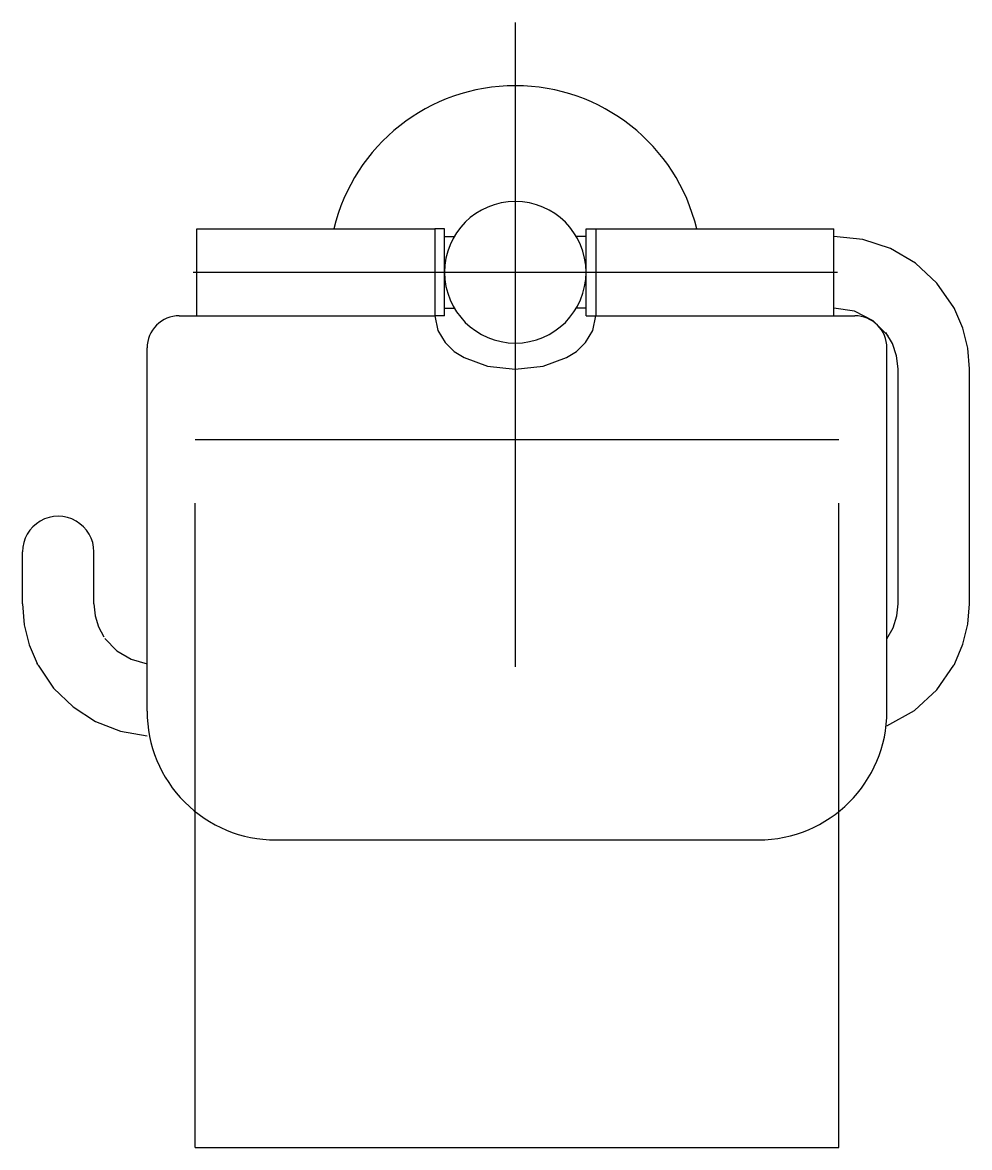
# Model space of a CAD drawing. Extents: x -420.46 to -420.313, y 0.297 to 0.472.
import ezdxf

# ---------------------------------------------------------------- set-up
doc = ezdxf.new("R2010")
doc.units = 0
doc.header["$LTSCALE"] = 0.2
doc.header["$MEASUREMENT"] = 0
for name, pattern in [('AXES', [0.54, 0.3, -0.08, 0.08, -0.08]), ('CACHE', [0.24, 0.12, -0.12]), ('CONTINU', [0])]:
    doc.linetypes.add(name, pattern=pattern)
doc.layers.get('0').update_dxf_attribs({"linetype": 'CONTINUOUS'})
doc.layers.add('DECA_EIXOS', color=5, linetype='AXES')

msp = doc.modelspace()

# ---------------------------------------------------------------- linework, layer by layer
at = {"linetype": 'CONTINU'}
for points in [[(-420.3554, 0.43981, 0.788621), (-420.41172, 0.43981)], [(-420.38356, 0.44405, 1), (-420.38356, 0.42208)], [(-420.38356, 0.42208, 1), (-420.38356, 0.44405)], [(-420.43572, 0.42631, 0.414214), (-420.44072, 0.42132)], [(-420.32587, 0.42132, 0.414213), (-420.33087, 0.42631)], [(-420.31535, 0.4273, 0.267973), (-420.3155, 0.42758)], [(-420.44897, 0.38966, 1.000034), (-420.46006, 0.38966)], [(-420.45761, 0.37208, -0.266892), (-420.45776, 0.37236)], [(-420.3155, 0.37208, 0.26688), (-420.31535, 0.37236)], [(-420.44072, 0.36496, 0.414214), (-420.42075, 0.34498)], [(-420.34585, 0.34498, 0.414213), (-420.32587, 0.36496)]]:
    msp.add_lwpolyline(points, format="xyb", dxfattribs=at)
for points in [[(-420.43299, 0.43981), (-420.39604, 0.43981)], [(-420.43299, 0.42631), (-420.43299, 0.43981)], [(-420.39455, 0.43981), (-420.39604, 0.43981)], [(-420.39604, 0.43981), (-420.39604, 0.42631)], [(-420.39455, 0.43308), (-420.39455, 0.43981)], [(-420.39455, 0.43861), (-420.39305, 0.43861)], [(-420.37258, 0.43861), (-420.37408, 0.43861)], [(-420.37258, 0.43981), (-420.37108, 0.43981)], [(-420.37258, 0.43306), (-420.37258, 0.43981)], [(-420.37108, 0.43981), (-420.37108, 0.42631)], [(-420.37108, 0.43981), (-420.33413, 0.43981)], [(-420.33413, 0.42631), (-420.33413, 0.43981)], [(-420.3155, 0.42758), (-420.31812, 0.43139), (-420.32145, 0.43447), (-420.32534, 0.43673), (-420.32962, 0.43813), (-420.33413, 0.43861)], [(-420.39455, 0.42631), (-420.39455, 0.43308)], [(-420.37258, 0.42631), (-420.37258, 0.43306)], [(-420.43572, 0.42631), (-420.39604, 0.42631)], [(-420.39604, 0.42631), (-420.39559, 0.42401), (-420.39447, 0.42215), (-420.39304, 0.42079), (-420.39149, 0.41982)], [(-420.39455, 0.42631), (-420.39604, 0.42631)], [(-420.39455, 0.42752), (-420.39304, 0.42752)], [(-420.37563, 0.41982), (-420.37408, 0.42079), (-420.37265, 0.42215), (-420.37153, 0.42401), (-420.37108, 0.42631)], [(-420.37258, 0.42752), (-420.37408, 0.42752)], [(-420.37258, 0.42631), (-420.37108, 0.42631)], [(-420.37108, 0.42631), (-420.33087, 0.42631)], [(-420.32567, 0.42319), (-420.328, 0.42555), (-420.33091, 0.42702), (-420.33413, 0.42752)], [(-420.31306, 0.41806), (-420.31333, 0.42131), (-420.31411, 0.42441), (-420.31535, 0.4273)], [(-420.32414, 0.41806), (-420.32437, 0.42011), (-420.32502, 0.42202), (-420.32605, 0.42373)], [(-420.44072, 0.36496), (-420.44072, 0.42132)], [(-420.32587, 0.36496), (-420.32587, 0.42132)], [(-420.39149, 0.41982), (-420.38787, 0.41852), (-420.38356, 0.41805), (-420.37925, 0.41852), (-420.37563, 0.41982)], [(-420.32414, 0.3816), (-420.32414, 0.41806)], [(-420.31306, 0.3816), (-420.31306, 0.41806)], [(-420.46006, 0.3816), (-420.46006, 0.38966)], [(-420.44897, 0.3816), (-420.44897, 0.38966)], [(-420.46006, 0.3816), (-420.45979, 0.37836), (-420.45901, 0.37526), (-420.45776, 0.37236)], [(-420.44897, 0.3816), (-420.44879, 0.37977), (-420.44827, 0.37805), (-420.44745, 0.37648)], [(-420.32587, 0.37617), (-420.32491, 0.3779), (-420.32433, 0.37973), (-420.32414, 0.3816)], [(-420.31535, 0.37236), (-420.31407, 0.37537), (-420.31331, 0.37847), (-420.31306, 0.3816)], [(-420.44725, 0.37621), (-420.4454, 0.37433), (-420.44318, 0.37301), (-420.44072, 0.37228)], [(-420.45761, 0.37208), (-420.45522, 0.36854), (-420.45221, 0.36561), (-420.4487, 0.36337), (-420.44483, 0.36186), (-420.44072, 0.36113)], [(-420.32587, 0.3627), (-420.32161, 0.36508), (-420.31812, 0.36827), (-420.3155, 0.37208)], [(-420.42075, 0.34498), (-420.34585, 0.34498)]]:
    msp.add_lwpolyline(points, dxfattribs=at)
at = {"linetype": 'CACHE'}
for points in [[(-420.43323, 0.4071), (-420.33336, 0.4071)], [(-420.43323, 0.29725), (-420.43323, 0.4071)], [(-420.33336, 0.29725), (-420.33336, 0.4071)], [(-420.43323, 0.29725), (-420.33336, 0.29725)]]:
    msp.add_lwpolyline(points, dxfattribs=at)
at = {"layer": 'DECA_EIXOS'}
for points in [[(-420.38356, 0.47183), (-420.38356, 0.3468)], [(-420.43355, 0.43306), (-420.32784, 0.43306)]]:
    msp.add_lwpolyline(points, dxfattribs=at)

doc.saveas('drawing.dxf')
